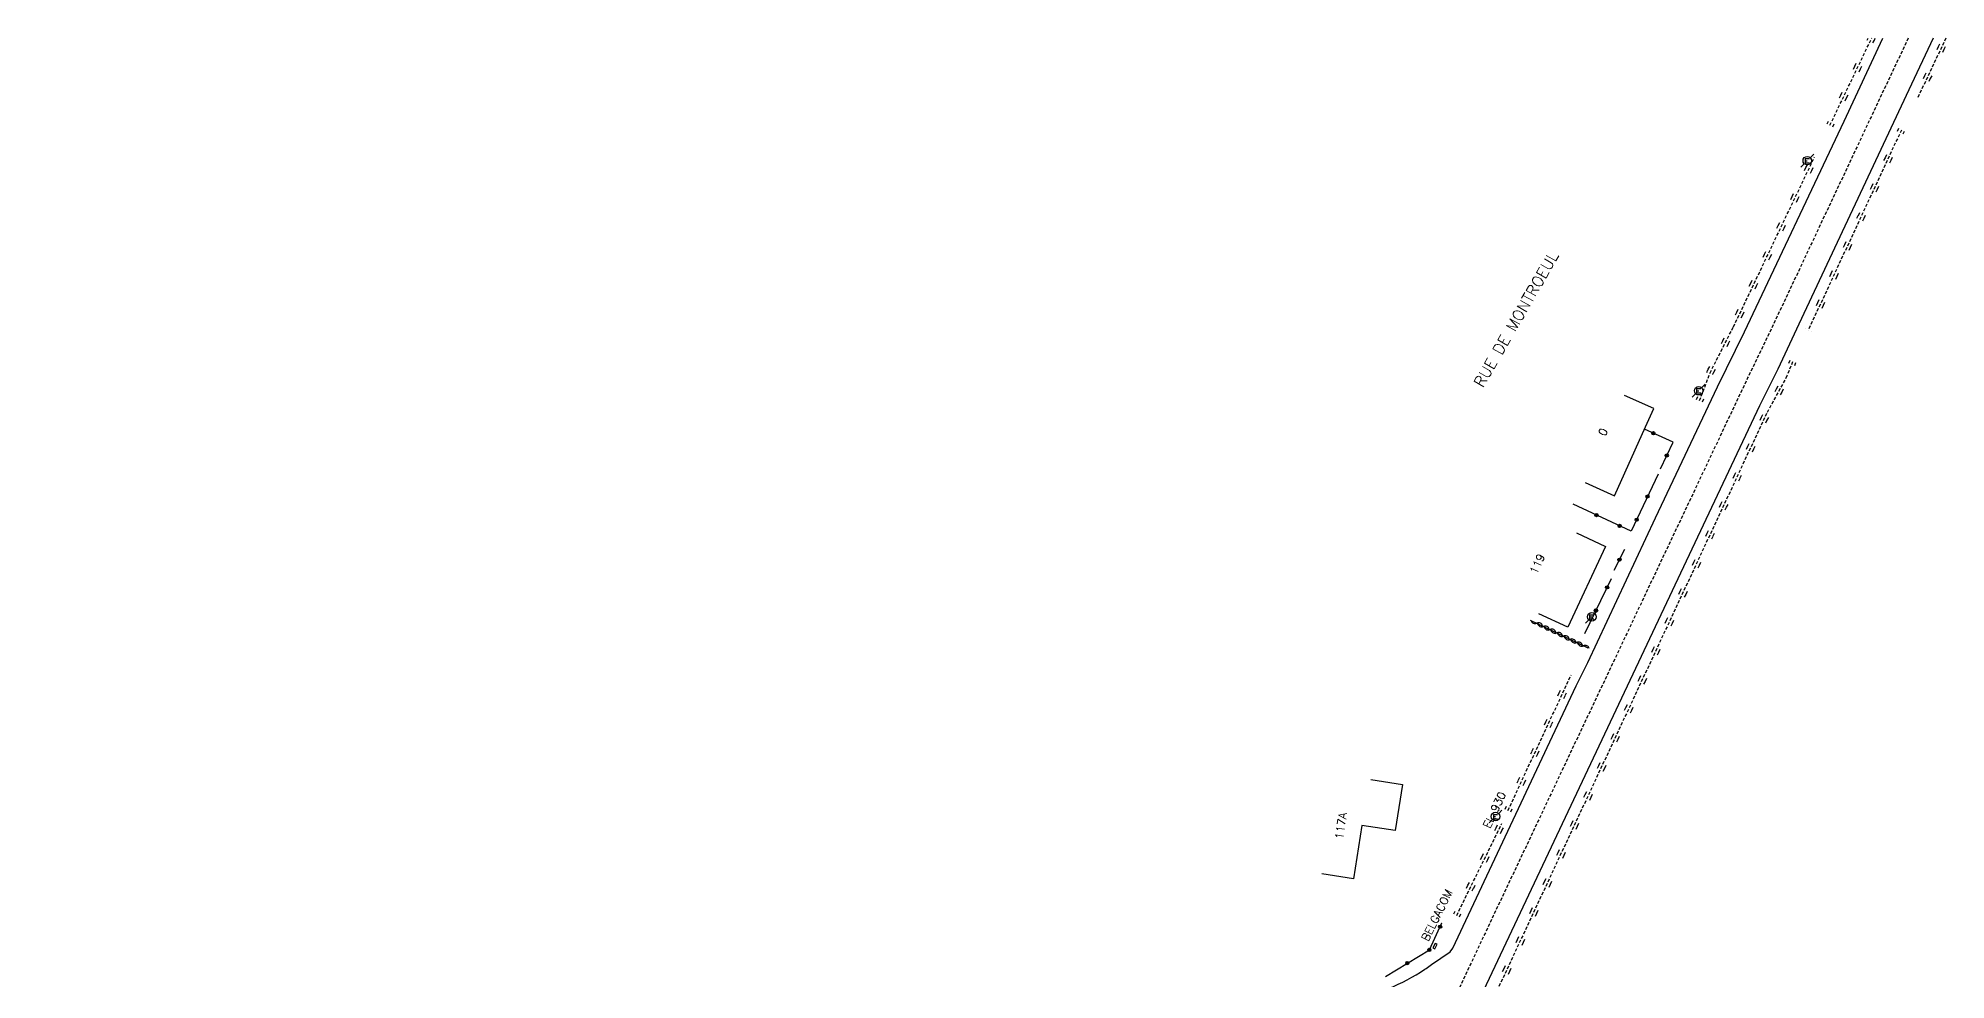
# Model space of a CAD drawing. Header units: millimetres. Extents: x 100999 to 102001, y 122000 to 123000.
# Drawn here: x 101695.6 to 101993.6, y 122853 to 123000 of the extents above; entities that cross this region are included whole.
import ezdxf
from ezdxf.enums import TextEntityAlignment as Align

# ---------------------------------------------------------------- set-up
doc = ezdxf.new("R2010")
doc.units = ezdxf.units.MM
doc.linetypes.add('DASHED', pattern=[0.75, 0.5, -0.25])
doc.layers.get('0').update_dxf_attribs({"linetype": 'CONTINUOUS'})
for name, color, linetype in [('W0001', 6, 'DASHED'), ('W0008', 7, 'CONTINUOUS'), ('W0100', 7, 'CONTINUOUS'), ('W0220', 5, 'DASHED'), ('W0310', 3, 'CONTINUOUS'), ('W0322', 7, 'CONTINUOUS'), ('W0471', 7, 'CONTINUOUS'), ('W0984', 7, 'CONTINUOUS'), ('W0989', 7, 'CONTINUOUS'), ('W0991', 7, 'CONTINUOUS')]:
    doc.layers.add(name, color=color, linetype=linetype)
doc.styles.get("Standard").update_dxf_attribs({"font": 'romans.shx', "width": 0.85})

# ---------------------------------------------------------------- blocks, each defined once
blk = doc.blocks.new('t310o')
at = {"color": 0, "linetype": 'Continuous'}
for centre, start, end in [((-0.5, 0.38), 216.8699, 323.1304), ((0.5, -0.37), 36.8699, 143.1303)]:
    blk.add_arc(centre, 0.625, start, end, dxfattribs=at)
blk = doc.blocks.new('t322o')
at = {"color": 0, "linetype": 'Continuous'}
for radius in [0.25, 0.15]:
    blk.add_circle((0, 0), radius, dxfattribs=at)
blk = doc.blocks.new('T471')
for p, q in [((-0.333334, 0.333334), (-0.333334, -0.333334)), ((-0.333334, 0.333334), (0.333334, 0.333334)), ((-0.333334, 0), (0, 0)), ((0.500001, 0.500001), (1.000002, 1.000002)), ((-0.500001, -0.500001), (-1.000002, -1.000002)), ((-0.333334, -0.333334), (0.333334, -0.333334))]:
    blk.add_line(p, q)
blk.add_ellipse((0, 0), major_axis=(0.471405, 0.471405), ratio=1, start_param=5.4977871438, end_param=11.780972451)

msp = doc.modelspace()

# ---------------------------------------------------------------- linework, layer by layer
at = {"layer": 'W0001', "flags": 128}
msp.add_lwpolyline([(101987.68, 123000), (101982.71, 122989.48), (101966.35, 122954.73), (101962.6, 122946.94), (101922.87, 122862.96), (101915.91, 122848.17), (101908.94, 122833.38), (101898.58, 122811.38), (101872.32, 122755.62), (101856.11, 122721.22), (101834.9, 122676.25), (101828.17, 122663.58), (101820.89, 122650.98), (101817.39, 122645.36), (101812.38, 122637.9), (101804.2, 122626.45), (101796.09, 122615.68), (101789.36, 122607.42), (101780.73, 122597.55), (101754.62, 122570.08), (101741.91, 122556.93), (101725.06, 122539.45), (101718.74, 122533.47), (101711.6, 122527.35), (101706.87, 122523.7), (101699.09, 122518.53), (101693.44, 122515.09), (101686.8, 122511.38), (101679.35, 122507.82), (101669.25, 122504.18), (101582.5, 122474.67), (101521.07, 122453.72), (101490.87, 122443.37), (101478.84, 122439.24), (101401.43, 122412.79), (101329.36, 122388.28), (101316.03, 122383.71), (101316.03, 122383.71)], dxfattribs=at)
at = {"layer": 'W0008', "flags": 128}
for points in [[(101991.58, 123000), (101987.77, 122991.92), (101970.61, 122955.33), (101967.29, 122948.33), (101964.47, 122942.61), (101909.91, 122827.06), (101875.65, 122754.28), (101872.63, 122748.13), (101859.19, 122719.44), (101857.99, 122716.66), (101842.73, 122684.19, -0.0068), (101838.49, 122675.51), (101834.5, 122667.65, -0.0245), (101829.39, 122658.21, -0.0057), (101825.04, 122651.83, 0.007), (101822.05, 122647.11, -0.0094), (101815.95, 122637.79, -0.0061), (101809.47, 122628.52, -0.0121)], [(101886.86, 122842.17), (101892.15, 122844.64), (101905.84, 122851.27, 0.0325), (101911.52, 122854.16, 0.0055), (101913.25, 122855.37), (101916.14, 122857.36), (101916.55, 122857.9), (101935.82, 122898.87), (101937.64, 122902.5), (101948.21, 122925.1), (101957.91, 122945.56), (101962.1, 122954.12), (101977.65, 122987.04), (101983.71, 123000)]]:
    msp.add_lwpolyline(points, format="xyb", dxfattribs=at)
at = {"layer": 'W0100', "flags": 128}
for points in [[(101937.24, 122930.61), (101941.8, 122928.55), (101946.66, 122939.32), (101947.95, 122942.17), (101943.39, 122944.23), (101943.39, 122944.23)], [(101935.86, 122922.76), (101940.4, 122920.65), (101934.54, 122908.02), (101930, 122910.12), (101930, 122910.12)], [(101903.73, 122884.23), (101908.67, 122883.48), (101907.57, 122876.26), (101902.33, 122877.06), (101901.06, 122868.76), (101896.12, 122869.51), (101896.12, 122869.51)], [(101913.74, 122857.83), (101914.1, 122858.53), (101913.81, 122858.65), (101913.45, 122857.96), (101913.74, 122857.83), (101913.74, 122857.83)]]:
    msp.add_lwpolyline(points, dxfattribs=at)
at = {"layer": 'W0220'}
for p, q in [((101975.45, 122986.4), (101981.97, 123000)), ((101981.27, 122999.69), (101981.42, 123000)), ((101982.17, 122999.26), (101982.39, 122999.71)), ((101982.39, 122999.71), (101982.53, 123000)), ((101993.55, 123000), (101989.16, 122990.68)), ((101992.35, 122998.63), (101992.14, 122998.18)), ((101992.57, 122999.08), (101992.35, 122998.63)), ((101993.26, 122998.21), (101993.04, 122997.75)), ((101993.47, 122998.66), (101993.26, 122998.21)), ((101979.11, 122995.18), (101979.32, 122995.63)), ((101979.32, 122995.63), (101979.54, 122996.08)), ((101980.01, 122994.75), (101980.23, 122995.2)), ((101980.23, 122995.2), (101980.44, 122995.65)), ((101990.22, 122994.11), (101990.01, 122993.66)), ((101990.43, 122994.56), (101990.22, 122994.11)), ((101991.12, 122993.68), (101990.91, 122993.23)), ((101991.34, 122994.13), (101991.12, 122993.68)), ((101976.95, 122990.67), (101977.16, 122991.12)), ((101977.16, 122991.12), (101977.38, 122991.57)), ((101977.85, 122990.24), (101978.06, 122990.69)), ((101978.06, 122990.69), (101978.28, 122991.14)), ((101986.61, 122985.66), (101972.05, 122954.38)), ((101975, 122986.61), (101975.22, 122987.06)), ((101975.9, 122986.18), (101976.12, 122986.63)), ((101986.16, 122985.87), (101985.95, 122985.42)), ((101987.06, 122985.45), (101986.85, 122985)), ((101960.39, 122954.95), (101973.06, 122981.48)), ((101984.26, 122981.79), (101984.05, 122981.34)), ((101985.16, 122981.37), (101984.95, 122980.92)), ((101971.49, 122979.34), (101971.7, 122979.79)), ((101971.7, 122979.79), (101971.92, 122980.24)), ((101972.39, 122978.91), (101972.6, 122979.36)), ((101972.6, 122979.36), (101972.82, 122979.81)), ((101984.05, 122981.34), (101983.84, 122980.89)), ((101984.95, 122980.92), (101984.74, 122980.46)), ((101969.55, 122975.28), (101969.76, 122975.73)), ((101981.94, 122976.81), (101981.73, 122976.35)), ((101982.15, 122977.26), (101981.94, 122976.81)), ((101982.84, 122976.38), (101982.63, 122975.93)), ((101983.05, 122976.84), (101982.84, 122976.38)), ((101969.33, 122974.83), (101969.55, 122975.28)), ((101970.23, 122974.4), (101970.45, 122974.85)), ((101970.45, 122974.85), (101970.66, 122975.3)), ((101980.04, 122972.73), (101979.83, 122972.27)), ((101967.18, 122970.32), (101967.39, 122970.77)), ((101967.39, 122970.77), (101967.61, 122971.22)), ((101968.08, 122969.89), (101968.29, 122970.34)), ((101968.29, 122970.34), (101968.51, 122970.79)), ((101979.83, 122972.27), (101979.62, 122971.82)), ((101980.73, 122971.85), (101980.52, 122971.4)), ((101980.94, 122972.3), (101980.73, 122971.85)), ((101965.24, 122966.26), (101965.45, 122966.71)), ((101977.72, 122967.74), (101977.51, 122967.29)), ((101977.93, 122968.19), (101977.72, 122967.74)), ((101978.62, 122967.32), (101978.41, 122966.86)), ((101978.83, 122967.77), (101978.62, 122967.32)), ((101965.02, 122965.81), (101965.24, 122966.26)), ((101965.92, 122965.38), (101966.14, 122965.83)), ((101966.14, 122965.83), (101966.35, 122966.28)), ((101975.82, 122963.66), (101975.61, 122963.21)), ((101962.86, 122961.29), (101963.08, 122961.75)), ((101963.08, 122961.75), (101963.3, 122962.2)), ((101963.77, 122960.86), (101963.98, 122961.32)), ((101963.98, 122961.32), (101964.2, 122961.77)), ((101975.61, 122963.21), (101975.4, 122962.75)), ((101976.51, 122962.79), (101976.3, 122962.33)), ((101976.72, 122963.24), (101976.51, 122962.79)), ((101960.92, 122957.23), (101961.14, 122957.69)), ((101973.5, 122958.67), (101973.29, 122958.22)), ((101973.71, 122959.13), (101973.5, 122958.67)), ((101974.4, 122958.25), (101974.19, 122957.8)), ((101974.61, 122958.71), (101974.4, 122958.25)), ((101956.72, 122947.74), (101960.39, 122954.95)), ((101960.71, 122956.78), (101960.92, 122957.23)), ((101961.61, 122956.35), (101961.83, 122956.8)), ((101961.83, 122956.8), (101962.04, 122957.25)), ((101971.6, 122954.59), (101971.6, 122954.59)), ((101958.49, 122952.32), (101958.71, 122952.76)), ((101958.71, 122952.76), (101958.94, 122953.21)), ((101959.38, 122951.87), (101959.6, 122952.31)), ((101959.6, 122952.31), (101959.83, 122952.76)), ((101972.51, 122954.17), (101972.5, 122954.17)), ((101956.44, 122948.31), (101956.67, 122948.76)), ((101969.62, 122949.48), (101968.74, 122947.26)), ((101969.16, 122949.66), (101968.97, 122949.2)), ((101970.09, 122949.3), (101969.9, 122948.83)), ((101955.1, 122943.42), (101956.72, 122947.74)), ((101956.21, 122947.81), (101956.25, 122947.92)), ((101956.27, 122947.97), (101956.44, 122948.31)), ((101957.14, 122947.46), (101957.18, 122947.57)), ((101957.16, 122947.52), (101957.33, 122947.86)), ((101957.33, 122947.86), (101957.56, 122948.3)), ((101968.74, 122947.26), (101965.56, 122941.4)), ((101967.3, 122945.64), (101967.06, 122945.2)), ((101954.63, 122943.59), (101954.81, 122944.06)), ((101955.57, 122943.24), (101955.74, 122943.71)), ((101967.06, 122945.2), (101966.82, 122944.76)), ((101967.94, 122944.73), (101967.7, 122944.29)), ((101968.17, 122945.17), (101967.94, 122944.73)), ((101965.56, 122941.4), (101917.33, 122838.17)), ((101964.71, 122940.76), (101964.5, 122940.3)), ((101964.92, 122941.21), (101964.71, 122940.76)), ((101965.61, 122940.33), (101965.4, 122939.88)), ((101965.83, 122940.79), (101965.61, 122940.33)), ((101962.8, 122936.68), (101962.59, 122936.23)), ((101962.59, 122936.23), (101962.38, 122935.77)), ((101963.5, 122935.8), (101963.29, 122935.35)), ((101963.71, 122936.26), (101963.5, 122935.8)), ((101960.47, 122931.7), (101960.26, 122931.24)), ((101960.69, 122932.15), (101960.47, 122931.7)), ((101961.38, 122931.27), (101961.17, 122930.82)), ((101961.59, 122931.73), (101961.38, 122931.27)), ((101958.36, 122927.17), (101958.15, 122926.71)), ((101958.57, 122927.62), (101958.36, 122927.17)), ((101959.26, 122926.74), (101959.05, 122926.29)), ((101959.48, 122927.2), (101959.26, 122926.74)), ((101956.24, 122922.64), (101956.03, 122922.18)), ((101956.45, 122923.09), (101956.24, 122922.64)), ((101957.15, 122922.21), (101956.94, 122921.76)), ((101957.36, 122922.67), (101957.15, 122922.21)), ((101954.13, 122918.11), (101953.91, 122917.65)), ((101954.34, 122918.56), (101954.13, 122918.11)), ((101955.03, 122917.68), (101954.82, 122917.23)), ((101955.24, 122918.14), (101955.03, 122917.68)), ((101952.01, 122913.58), (101951.8, 122913.12)), ((101952.22, 122914.03), (101952.01, 122913.58)), ((101952.92, 122913.15), (101952.7, 122912.7)), ((101953.13, 122913.61), (101952.92, 122913.15)), ((101949.89, 122909.05), (101949.68, 122908.59)), ((101950.1, 122909.5), (101949.89, 122909.05)), ((101950.8, 122908.62), (101950.59, 122908.17)), ((101951.01, 122909.08), (101950.8, 122908.62)), ((101947.78, 122904.52), (101947.56, 122904.06)), ((101947.99, 122904.97), (101947.78, 122904.52)), ((101948.68, 122904.09), (101948.47, 122903.64)), ((101948.89, 122904.55), (101948.68, 122904.09)), ((101925.17, 122879.42), (101935.03, 122900.56)), ((101933.17, 122897.76), (101933.38, 122898.21)), ((101945.66, 122899.99), (101945.45, 122899.53)), ((101945.87, 122900.44), (101945.66, 122899.99)), ((101946.57, 122899.56), (101946.35, 122899.11)), ((101946.78, 122900.02), (101946.57, 122899.56)), ((101932.96, 122897.31), (101933.17, 122897.76)), ((101933.87, 122896.88), (101934.08, 122897.34)), ((101934.08, 122897.34), (101934.29, 122897.79)), ((101943.54, 122895.46), (101943.33, 122895)), ((101943.76, 122895.91), (101943.54, 122895.46)), ((101944.45, 122895.03), (101944.24, 122894.58)), ((101944.66, 122895.49), (101944.45, 122895.03)), ((101930.85, 122892.78), (101931.06, 122893.23)), ((101931.06, 122893.23), (101931.27, 122893.68)), ((101931.76, 122892.35), (101931.97, 122892.81)), ((101931.97, 122892.81), (101932.18, 122893.26)), ((101928.95, 122888.7), (101929.16, 122889.15)), ((101941.43, 122890.93), (101941.22, 122890.47)), ((101941.64, 122891.38), (101941.43, 122890.93)), ((101942.33, 122890.5), (101942.12, 122890.05)), ((101942.54, 122890.96), (101942.33, 122890.5)), ((101928.74, 122888.24), (101928.95, 122888.7)), ((101929.64, 122887.82), (101929.85, 122888.27)), ((101929.85, 122888.27), (101930.06, 122888.73)), ((101939.31, 122886.4), (101939.1, 122885.94)), ((101939.52, 122886.85), (101939.31, 122886.4)), ((101940.43, 122886.43), (101940.22, 122885.97)), ((101926.62, 122883.71), (101926.83, 122884.17)), ((101926.83, 122884.17), (101927.04, 122884.62)), ((101927.53, 122883.29), (101927.74, 122883.74)), ((101927.74, 122883.74), (101927.95, 122884.2)), ((101940.22, 122885.97), (101940, 122885.52)), ((101924.72, 122879.63), (101924.93, 122880.09)), ((101937.19, 122881.87), (101936.98, 122881.41)), ((101937.41, 122882.32), (101937.19, 122881.87)), ((101938.1, 122881.44), (101937.89, 122880.99)), ((101938.31, 122881.9), (101938.1, 122881.44)), ((101917.16, 122863.03), (101924.21, 122877.36)), ((101923.33, 122876.71), (101923.55, 122877.16)), ((101925.63, 122879.21), (101925.84, 122879.66)), ((101935.08, 122877.34), (101934.87, 122876.88)), ((101935.29, 122877.79), (101935.08, 122877.34)), ((101936.2, 122877.37), (101935.98, 122876.91)), ((101923.11, 122876.26), (101923.33, 122876.71)), ((101924.01, 122875.82), (101924.23, 122876.27)), ((101924.23, 122876.27), (101924.45, 122876.71)), ((101935.98, 122876.91), (101935.77, 122876.46)), ((101920.9, 122871.77), (101921.12, 122872.22)), ((101921.12, 122872.22), (101921.34, 122872.67)), ((101921.8, 122871.33), (101922.02, 122871.78)), ((101922.02, 122871.78), (101922.24, 122872.23)), ((101932.96, 122872.81), (101932.75, 122872.35)), ((101933.17, 122873.26), (101932.96, 122872.81)), ((101933.87, 122872.38), (101933.66, 122871.93)), ((101934.08, 122872.84), (101933.87, 122872.38)), ((101918.92, 122867.73), (101919.14, 122868.18)), ((101930.84, 122868.28), (101930.63, 122867.82)), ((101931.06, 122868.73), (101930.84, 122868.28)), ((101931.96, 122868.31), (101931.75, 122867.85)), ((101918.7, 122867.29), (101918.92, 122867.73)), ((101919.59, 122866.84), (101919.81, 122867.29)), ((101919.81, 122867.29), (101920.03, 122867.74)), ((101931.75, 122867.85), (101931.54, 122867.4)), ((101916.71, 122863.25), (101916.93, 122863.7)), ((101917.61, 122862.81), (101917.83, 122863.26)), ((101928.73, 122863.75), (101928.52, 122863.29)), ((101928.94, 122864.2), (101928.73, 122863.75)), ((101929.63, 122863.32), (101929.42, 122862.87)), ((101929.85, 122863.78), (101929.63, 122863.32)), ((101926.61, 122859.22), (101926.4, 122858.76)), ((101926.82, 122859.67), (101926.61, 122859.22)), ((101927.73, 122859.25), (101927.52, 122858.79)), ((101927.52, 122858.79), (101927.31, 122858.34)), ((101924.5, 122854.69), (101924.28, 122854.23)), ((101924.71, 122855.14), (101924.5, 122854.69)), ((101925.4, 122854.26), (101925.19, 122853.81)), ((101925.61, 122854.72), (101925.4, 122854.26))]:
    msp.add_line(p, q, dxfattribs=at)
at = {"layer": 'W0310'}
msp.add_line((101928.63, 122909.15), (101937.63, 122904.78), dxfattribs=at)
at = {"layer": 'W0322'}
for p, q in [((101941.73, 122916.95), (101943.41, 122920.21)), ((101937.15, 122907.05), (101941.32, 122915.63))]:
    msp.add_line(p, q, dxfattribs=at)
at = {"layer": 'W0322', "flags": 128}
for points in [[(101948.97, 122932.77), (101950.97, 122936.91), (101946.49, 122938.94), (101946.49, 122938.94)], [(101948.6, 122931.94), (101944.43, 122923), (101935.36, 122927.22), (101935.36, 122927.22)], [(101906.02, 122853.51), (101912.89, 122857.66), (101914.86, 122861.89), (101914.86, 122861.89)]]:
    msp.add_lwpolyline(points, dxfattribs=at)

# ---------------------------------------------------------------- block references
at = {"layer": 'W0310', "rotation": 334.1063029630865}
for p in [(101929.67, 122908.65), (101930.71, 122908.14), (101931.75, 122907.64), (101932.79, 122907.13), (101933.83, 122906.63), (101934.86, 122906.12), (101935.9, 122905.62), (101936.94, 122905.12)]:
    msp.add_blockref('t310o', p, dxfattribs=at)
at = {"layer": 'W0322'}
for p, rotation in [((101947.87, 122938.31), 155.707084839333), ((101949.97, 122934.84), 64.19794755756548), ((101946.96, 122928.43), 244.991242675979), ((101938.99, 122925.53), 154.9909984452836), ((101945.27, 122924.81), 244.991242675979), ((101942.61, 122923.84), 154.9909984452836), ((101942.57, 122918.58), 244.991242675979), ((101940.65, 122914.25), 64.10618507769918), ((101938.9, 122910.65), 64.10618507769918), ((101914.57, 122861.26), 65.11121114872253), ((101912.88, 122857.64), 31.08232435929935), ((101909.45, 122855.58), 31.08232435929935)]:
    msp.add_blockref('t322o', p, dxfattribs=dict(at, rotation=rotation))
at = {"layer": 'W0471'}
for p in [(101971.91, 122980.87), (101954.95, 122944.95), (101938.25, 122909.65), (101923.22, 122878.46)]:
    msp.add_blockref('T471', p, dxfattribs=at)

# ---------------------------------------------------------------- texts
at = {"layer": 'W0984'}
for s, rotation, p in [('EL 930', 64.9599, (101923.06, 122879.5)), ('BELGACOM', 63.7591, (101914.07, 122863.07))]:
    msp.add_text(s, height=1.25, rotation=rotation, dxfattribs=at).set_placement(p, align=Align.MIDDLE)
at = {"layer": 'W0989'}
msp.add_text('RUE DE MONTROEUL', height=1.75, rotation=60.1762, dxfattribs=at).set_placement((101926.44, 122956.12), align=Align.MIDDLE)
at = {"layer": 'W0991'}
for s, rotation, p in [('0', 65.1264, (101940.01, 122938.5)), ('119', 65.1264, (101929.75, 122917.91)), ('117A', 81.3138, (101899.08, 122877))]:
    msp.add_text(s, height=1.25, rotation=rotation, dxfattribs=at).set_placement(p, align=Align.MIDDLE)

doc.saveas('drawing.dxf')
